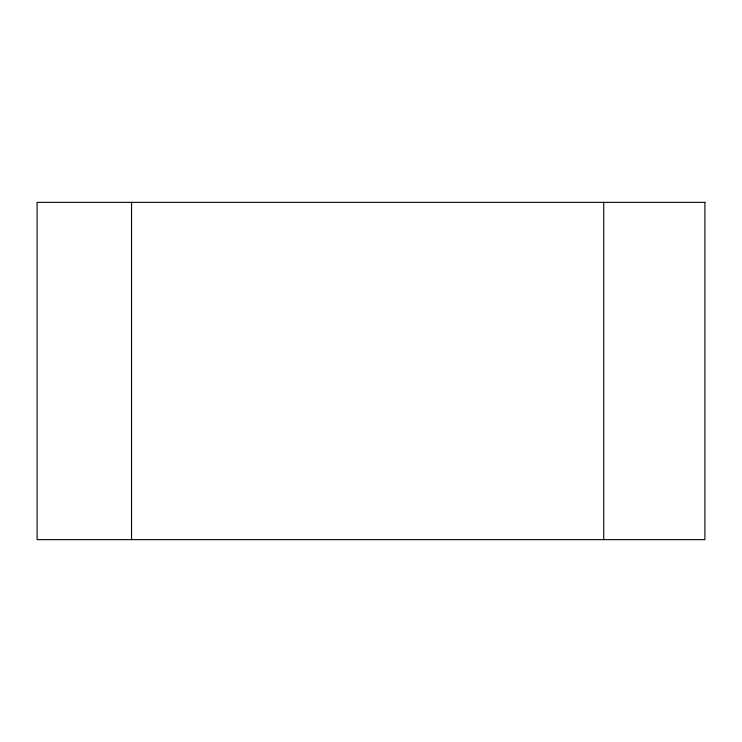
<?xml version="1.0" encoding="UTF-8"?>
<svg xmlns="http://www.w3.org/2000/svg" width="742" height="742" viewBox="0 0 742 742"><rect width="100%" height="100%" fill="white"/><g stroke="black" fill="none" stroke-linecap="round" stroke-linejoin="round"><path stroke-width="1.11" d="M603.719 202.362L603.719 539.638M131.538 202.362L131.538 539.638M704.9 202.362L37.1 202.362L37.1 539.638L704.9 539.638L704.9 202.362"/></g></svg>
